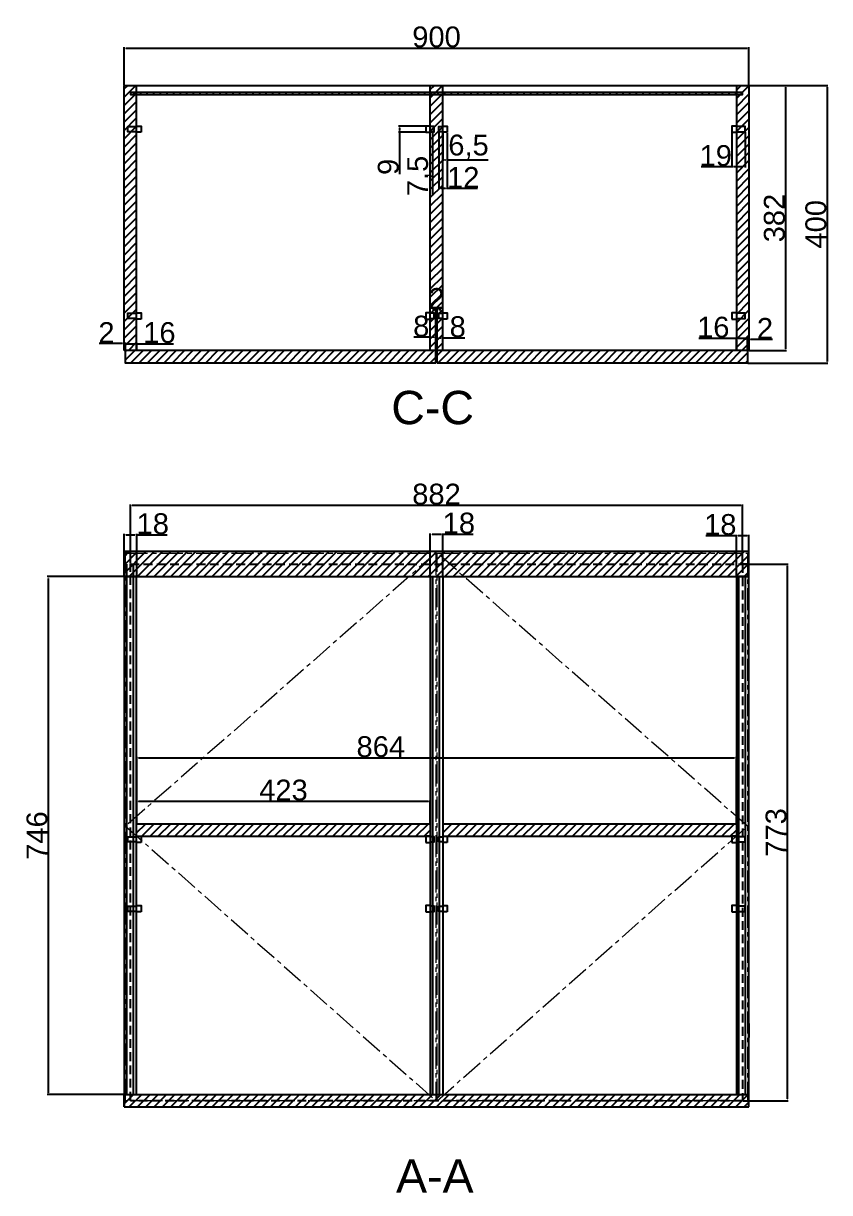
# Model space of a CAD drawing. Header units: millimetres. Extents: x -8279 to 76201, y -81 to 21625.
# Drawn here: x 35169 to 36330, y 7187 to 8871 of the extents above; entities that cross this region are included whole.
import ezdxf

# ---------------------------------------------------------------- set-up
doc = ezdxf.new("R2010")
doc.units = ezdxf.units.MM
doc.linetypes.add('CENTER', pattern=[50.8, 31.75, -6.35, 6.35, -6.35])
doc.linetypes.add('DASHED', pattern=[19.05, 12.7, -6.35])
doc.layers.add('剖面線', color=4, linetype='Continuous')
doc.layers.add('尺寸線', color=3, linetype='Continuous', lineweight=25)
doc.styles.get("Standard").update_dxf_attribs({"font": 'Arial.ttf'})
doc.dimstyles.new('ISO-25', dxfattribs={"dimtxt": 30, "dimasz": 2.5, "dimexe": 1.25, "dimexo": 0.625, "dimtad": 1, "dimtxsty": 'Standard', "dimcen": 2.5, "dimadec": 0, "dimazin": 0, "dimtfac": 1, "dimtmove": 0, "dimatfit": 3, "dimfxl": 1, "dimarcsym": 0})

# ---------------------------------------------------------------- blocks, each defined once
blk = doc.blocks.new('*D143')
at = {"color": 0, "lineweight": -2, "transparency": 16777216}
for p, q in [((35331.8, 7718.8), (35331.8, 7751.8)), ((35334.3, 7750.5), (35752.3, 7750.5)), ((35754.8, 7718.8), (35754.8, 7751.8))]:
    blk.add_line(p, q, dxfattribs=at)
at = {"color": 0, "transparency": 16777216}
for points in [[(35334.3, 7751), (35334.3, 7750.1), (35331.8, 7750.5)], [(35752.3, 7751), (35752.3, 7750.1), (35754.8, 7750.5)]]:
    blk.add_solid(points, dxfattribs=at)
at = {"layer": 'Defpoints', "color": 0, "transparency": 16777216}
for p in [(35754.8, 7750.5), (35331.8, 7718.1), (35754.8, 7718.1)]:
    blk.add_point(p, dxfattribs=at)
at = {"color": 0, "transparency": 16777216, "insert": (35543.3, 7766.5), "char_height": 30, "attachment_point": 5}
blk.add_mtext('423', dxfattribs=at)
blk = doc.blocks.new('*D70')
at = {"color": 0, "lineweight": -2, "transparency": 16777216}
for p, q in [((35322.8, 8092.8), (35322.8, 8178.1)), ((35325.3, 8176.9), (36202.3, 8176.9)), ((36204.8, 8092.8), (36204.8, 8178.1))]:
    blk.add_line(p, q, dxfattribs=at)
at = {"color": 0, "transparency": 16777216}
for points in [[(35325.3, 8177.3), (35325.3, 8176.5), (35322.8, 8176.9)], [(36202.3, 8177.3), (36202.3, 8176.5), (36204.8, 8176.9)]]:
    blk.add_solid(points, dxfattribs=at)
at = {"layer": 'Defpoints', "color": 0, "transparency": 16777216}
for p in [(36204.8, 8176.9), (35322.8, 8092.1), (36204.8, 8092.1)]:
    blk.add_point(p, dxfattribs=at)
at = {"color": 0, "transparency": 16777216, "insert": (35763.8, 8192.8), "char_height": 30, "attachment_point": 5}
blk.add_mtext('882', dxfattribs=at)
blk = doc.blocks.new('*D144')
at = {"color": 0, "lineweight": -2, "transparency": 16777216}
for p, q in [((36205.4, 8092.1), (36270.4, 8092.1)), ((36269.1, 8089.6), (36269.1, 7321.6)), ((36205.4, 7319.1), (36270.4, 7319.1))]:
    blk.add_line(p, q, dxfattribs=at)
at = {"color": 0, "transparency": 16777216}
for points in [[(36268.7, 8089.6), (36269.5, 8089.6), (36269.1, 8092.1)], [(36268.7, 7321.6), (36269.5, 7321.6), (36269.1, 7319.1)]]:
    blk.add_solid(points, dxfattribs=at)
at = {"layer": 'Defpoints', "color": 0, "transparency": 16777216}
for p in [(36204.8, 8092.1), (36204.8, 7319.1), (36269.1, 7319.1)]:
    blk.add_point(p, dxfattribs=at)
at = {"color": 0, "transparency": 16777216, "insert": (36253.1, 7705.6), "char_height": 30, "attachment_point": 5, "rotation": 90}
blk.add_mtext('773', dxfattribs=at)
blk = doc.blocks.new('*D105')
at = {"color": 0, "lineweight": -2, "transparency": 16777216}
for p, q in [((35331.8, 7718.8), (35331.8, 7814.3)), ((35334.3, 7813), (36193.3, 7813)), ((36195.8, 7718.8), (36195.8, 7814.3))]:
    blk.add_line(p, q, dxfattribs=at)
at = {"color": 0, "transparency": 16777216}
for points in [[(35334.3, 7813.5), (35334.3, 7812.6), (35331.8, 7813)], [(36193.3, 7813.5), (36193.3, 7812.6), (36195.8, 7813)]]:
    blk.add_solid(points, dxfattribs=at)
at = {"layer": 'Defpoints', "color": 0, "transparency": 16777216}
for p in [(36195.8, 7813), (35331.8, 7718.1), (36195.8, 7718.1)]:
    blk.add_point(p, dxfattribs=at)
at = {"color": 0, "transparency": 16777216, "insert": (35683.5, 7829), "char_height": 30, "attachment_point": 5}
blk.add_mtext('864', dxfattribs=at)
blk = doc.blocks.new('*D116')
at = {"color": 0, "lineweight": -2, "transparency": 16777216}
for p, q in [((35313.2, 8074.1), (35203, 8074.1)), ((35204.2, 8071.6), (35204.2, 7330.6)), ((35313.2, 7328.1), (35203, 7328.1))]:
    blk.add_line(p, q, dxfattribs=at)
at = {"color": 0, "transparency": 16777216}
for points in [[(35203.8, 8071.6), (35204.6, 8071.6), (35204.2, 8074.1)], [(35203.8, 7330.6), (35204.6, 7330.6), (35204.2, 7328.1)]]:
    blk.add_solid(points, dxfattribs=at)
at = {"layer": 'Defpoints', "color": 0, "transparency": 16777216}
for p in [(35313.8, 8074.1), (35204.2, 7328.1), (35313.8, 7328.1)]:
    blk.add_point(p, dxfattribs=at)
at = {"color": 0, "transparency": 16777216, "insert": (35188.3, 7701.1), "char_height": 30, "attachment_point": 5, "rotation": 90}
blk.add_mtext('746', dxfattribs=at)
blk = doc.blocks.new('*D117')
at = {"color": 0, "lineweight": -2, "transparency": 16777216}
for p, q in [((35313.8, 8074.8), (35313.8, 8135.6)), ((35316.3, 8134.3), (35329.3, 8134.3)), ((35331.8, 8074.8), (35331.8, 8135.6)), ((35331.8, 8134.3), (35375.8, 8134.3))]:
    blk.add_line(p, q, dxfattribs=at)
at = {"color": 0, "transparency": 16777216}
for points in [[(35316.3, 8134.7), (35316.3, 8133.9), (35313.8, 8134.3)], [(35329.3, 8134.7), (35329.3, 8133.9), (35331.8, 8134.3)]]:
    blk.add_solid(points, dxfattribs=at)
at = {"layer": 'Defpoints', "color": 0, "transparency": 16777216}
for p in [(35331.8, 8134.3), (35313.8, 8074.1), (35331.8, 8074.1)]:
    blk.add_point(p, dxfattribs=at)
at = {"color": 0, "transparency": 16777216, "insert": (35355, 8150.2), "char_height": 30, "attachment_point": 5}
blk.add_mtext('18', dxfattribs=at)
blk = doc.blocks.new('*D118')
at = {"color": 0, "lineweight": -2, "transparency": 16777216}
for p, q in [((35754.8, 8074.8), (35754.8, 8136.4)), ((35772.8, 8074.8), (35772.8, 8136.4)), ((35757.3, 8135.2), (35770.3, 8135.2)), ((35772.8, 8135.2), (35816.8, 8135.2))]:
    blk.add_line(p, q, dxfattribs=at)
at = {"color": 0, "transparency": 16777216}
for points in [[(35757.3, 8135.6), (35757.3, 8134.8), (35754.8, 8135.2)], [(35770.3, 8135.6), (35770.3, 8134.8), (35772.8, 8135.2)]]:
    blk.add_solid(points, dxfattribs=at)
at = {"layer": 'Defpoints', "color": 0, "transparency": 16777216}
for p in [(35772.8, 8135.2), (35754.8, 8074.1), (35772.8, 8074.1)]:
    blk.add_point(p, dxfattribs=at)
at = {"color": 0, "transparency": 16777216, "insert": (35796, 8151.1), "char_height": 30, "attachment_point": 5}
blk.add_mtext('18', dxfattribs=at)
blk = doc.blocks.new('*D119')
at = {"color": 0, "lineweight": -2, "transparency": 16777216}
for p, q in [((36195.8, 8133.1), (36151.8, 8133.1)), ((36195.8, 8074.8), (36195.8, 8134.3)), ((36211.3, 8133.1), (36198.3, 8133.1)), ((36213.8, 8074.8), (36213.8, 8134.3))]:
    blk.add_line(p, q, dxfattribs=at)
at = {"color": 0, "transparency": 16777216}
for points in [[(36198.3, 8133.5), (36198.3, 8132.7), (36195.8, 8133.1)], [(36211.3, 8133.5), (36211.3, 8132.7), (36213.8, 8133.1)]]:
    blk.add_solid(points, dxfattribs=at)
at = {"layer": 'Defpoints', "color": 0, "transparency": 16777216}
for p in [(36195.8, 8133.1), (36195.8, 8074.1), (36213.8, 8074.1)]:
    blk.add_point(p, dxfattribs=at)
at = {"color": 0, "transparency": 16777216, "insert": (36172.6, 8149), "char_height": 30, "attachment_point": 5}
blk.add_mtext('18', dxfattribs=at)
blk = doc.blocks.new('*D122')
at = {"color": 0, "lineweight": -2, "transparency": 16777216}
for p, q in [((36214.4, 8781.7), (36327.6, 8781.7)), ((36326.4, 8779.2), (36326.4, 8384.2)), ((36212.4, 8381.7), (36327.6, 8381.7))]:
    blk.add_line(p, q, dxfattribs=at)
at = {"color": 0, "transparency": 16777216}
for points in [[(36326, 8779.2), (36326.8, 8779.2), (36326.4, 8781.7)], [(36326, 8384.2), (36326.8, 8384.2), (36326.4, 8381.7)]]:
    blk.add_solid(points, dxfattribs=at)
at = {"layer": 'Defpoints', "color": 0, "transparency": 16777216}
for p in [(36213.8, 8781.7), (36211.8, 8381.7), (36326.4, 8381.7)]:
    blk.add_point(p, dxfattribs=at)
at = {"color": 0, "transparency": 16777216, "insert": (36310.4, 8581.7), "char_height": 30, "attachment_point": 5, "rotation": 90}
blk.add_mtext('400', dxfattribs=at)
blk = doc.blocks.new('*D123')
at = {"color": 0, "lineweight": -2, "transparency": 16777216}
for p, q in [((36214.4, 8781.7), (36267.8, 8781.7)), ((36266.5, 8779.2), (36266.5, 8402.2)), ((36214.4, 8399.7), (36267.8, 8399.7))]:
    blk.add_line(p, q, dxfattribs=at)
at = {"color": 0, "transparency": 16777216}
for points in [[(36266.1, 8779.2), (36266.9, 8779.2), (36266.5, 8781.7)], [(36266.1, 8402.2), (36266.9, 8402.2), (36266.5, 8399.7)]]:
    blk.add_solid(points, dxfattribs=at)
at = {"layer": 'Defpoints', "color": 0, "transparency": 16777216}
for p in [(36213.8, 8781.7), (36213.8, 8399.7), (36266.5, 8399.7)]:
    blk.add_point(p, dxfattribs=at)
at = {"color": 0, "transparency": 16777216, "insert": (36250.6, 8590.7), "char_height": 30, "attachment_point": 5, "rotation": 90}
blk.add_mtext('382', dxfattribs=at)
blk = doc.blocks.new('*D124')
at = {"color": 0, "lineweight": -2, "transparency": 16777216}
for p, q in [((35313.8, 8782.4), (35313.8, 8836.7)), ((35316.3, 8835.5), (36211.3, 8835.5)), ((36213.8, 8782.4), (36213.8, 8836.7))]:
    blk.add_line(p, q, dxfattribs=at)
at = {"color": 0, "transparency": 16777216}
for points in [[(35316.3, 8835.9), (35316.3, 8835.1), (35313.8, 8835.5)], [(36211.3, 8835.9), (36211.3, 8835.1), (36213.8, 8835.5)]]:
    blk.add_solid(points, dxfattribs=at)
at = {"layer": 'Defpoints', "color": 0, "transparency": 16777216}
for p in [(36213.8, 8835.5), (35313.8, 8781.7), (36213.8, 8781.7)]:
    blk.add_point(p, dxfattribs=at)
at = {"color": 0, "transparency": 16777216, "insert": (35763.8, 8851.4), "char_height": 30, "attachment_point": 5}
blk.add_mtext('900', dxfattribs=at)
blk = doc.blocks.new('*D125')
at = {"color": 0, "lineweight": -2, "transparency": 16777216}
for p, q in [((35311.3, 8410), (35277.7, 8410)), ((35313.8, 8400.4), (35313.8, 8411.3)), ((35315.8, 8410), (35313.8, 8410)), ((35315.8, 8400.4), (35315.8, 8411.3)), ((35318.3, 8410), (35320.8, 8410))]:
    blk.add_line(p, q, dxfattribs=at)
at = {"color": 0, "transparency": 16777216}
for points in [[(35311.3, 8410.5), (35311.3, 8409.6), (35313.8, 8410)], [(35318.3, 8410.5), (35318.3, 8409.6), (35315.8, 8410)]]:
    blk.add_solid(points, dxfattribs=at)
at = {"layer": 'Defpoints', "color": 0, "transparency": 16777216}
for p in [(35313.8, 8410), (35313.8, 8399.7), (35315.8, 8399.7)]:
    blk.add_point(p, dxfattribs=at)
at = {"color": 0, "transparency": 16777216, "insert": (35288.3, 8425.7), "char_height": 30, "attachment_point": 5}
blk.add_mtext('2', dxfattribs=at)
blk = doc.blocks.new('*D69')
at = {"color": 0, "lineweight": -2, "transparency": 16777216}
for p, q in [((35760.3, 8459.1), (35757.8, 8459.1)), ((35762.8, 8400.4), (35762.8, 8460.4)), ((35764.8, 8459.1), (35762.8, 8459.1)), ((35764.8, 8400.4), (35764.8, 8460.4)), ((35767.3, 8459.1), (35769.8, 8459.1))]:
    blk.add_line(p, q, dxfattribs=at)
at = {"color": 0, "transparency": 16777216}
for points in [[(35760.3, 8459.6), (35760.3, 8458.7), (35762.8, 8459.1)], [(35767.3, 8459.6), (35767.3, 8458.7), (35764.8, 8459.1)]]:
    blk.add_solid(points, dxfattribs=at)
at = {"layer": 'Defpoints', "color": 0, "transparency": 16777216}
for p in [(35762.8, 8459.1), (35762.8, 8399.7), (35764.8, 8399.7)]:
    blk.add_point(p, dxfattribs=at)
at = {"color": 0, "transparency": 16777216, "insert": (35763.8, 8474.8), "char_height": 30, "attachment_point": 5}
blk.add_mtext('2', dxfattribs=at)
blk = doc.blocks.new('*D126')
at = {"color": 0, "lineweight": -2, "transparency": 16777216}
for p, q in [((36209.3, 8416), (36206.8, 8416)), ((36211.8, 8400.4), (36211.8, 8417.2)), ((36211.8, 8416), (36213.8, 8416)), ((36213.8, 8400.4), (36213.8, 8417.2)), ((36216.3, 8416), (36247.6, 8416))]:
    blk.add_line(p, q, dxfattribs=at)
at = {"color": 0, "transparency": 16777216}
for points in [[(36209.3, 8416.4), (36209.3, 8415.6), (36211.8, 8416)], [(36216.3, 8416.4), (36216.3, 8415.6), (36213.8, 8416)]]:
    blk.add_solid(points, dxfattribs=at)
at = {"layer": 'Defpoints', "color": 0, "transparency": 16777216}
for p in [(36211.8, 8416), (36211.8, 8399.7), (36213.8, 8399.7)]:
    blk.add_point(p, dxfattribs=at)
at = {"color": 0, "transparency": 16777216, "insert": (36237, 8431.7), "char_height": 30, "attachment_point": 5}
blk.add_mtext('2', dxfattribs=at)
blk = doc.blocks.new('*D127')
at = {"color": 0, "lineweight": -2, "transparency": 16777216}
for p, q in [((36195.8, 8417.3), (36141.8, 8417.3)), ((36195.8, 8400.4), (36195.8, 8418.6)), ((36209.3, 8417.3), (36198.3, 8417.3)), ((36211.8, 8400.4), (36211.8, 8418.6))]:
    blk.add_line(p, q, dxfattribs=at)
at = {"color": 0, "transparency": 16777216}
for points in [[(36198.3, 8417.7), (36198.3, 8416.9), (36195.8, 8417.3)], [(36209.3, 8417.7), (36209.3, 8416.9), (36211.8, 8417.3)]]:
    blk.add_solid(points, dxfattribs=at)
at = {"layer": 'Defpoints', "color": 0, "transparency": 16777216}
for p in [(36211.8, 8417.3), (36195.8, 8399.7), (36211.8, 8399.7)]:
    blk.add_point(p, dxfattribs=at)
at = {"color": 0, "transparency": 16777216, "insert": (36162.5, 8433.3), "char_height": 30, "attachment_point": 5}
blk.add_mtext('16', dxfattribs=at)
blk = doc.blocks.new('*D128')
at = {"color": 0, "lineweight": -2, "transparency": 16777216}
for p, q in [((35315.8, 8400.4), (35315.8, 8410.8)), ((35318.3, 8409.5), (35329.3, 8409.5)), ((35331.8, 8400.4), (35331.8, 8410.8)), ((35331.8, 8409.5), (35385.1, 8409.5))]:
    blk.add_line(p, q, dxfattribs=at)
at = {"color": 0, "transparency": 16777216}
for points in [[(35318.3, 8409.9), (35318.3, 8409.1), (35315.8, 8409.5)], [(35329.3, 8409.9), (35329.3, 8409.1), (35331.8, 8409.5)]]:
    blk.add_solid(points, dxfattribs=at)
at = {"layer": 'Defpoints', "color": 0, "transparency": 16777216}
for p in [(35315.8, 8409.5), (35315.8, 8399.7), (35331.8, 8399.7)]:
    blk.add_point(p, dxfattribs=at)
at = {"color": 0, "transparency": 16777216, "insert": (35364.5, 8425.5), "char_height": 30, "attachment_point": 5}
blk.add_mtext('16', dxfattribs=at)
blk = doc.blocks.new('*D129')
at = {"color": 0, "lineweight": -2, "transparency": 16777216}
for p, q in [((35754.8, 8418.9), (35731.3, 8418.9)), ((35754.8, 8400.4), (35754.8, 8420.1)), ((35760.3, 8418.9), (35757.3, 8418.9)), ((35762.8, 8400.4), (35762.8, 8420.1))]:
    blk.add_line(p, q, dxfattribs=at)
at = {"color": 0, "transparency": 16777216}
for points in [[(35757.3, 8419.3), (35757.3, 8418.5), (35754.8, 8418.9)], [(35760.3, 8419.3), (35760.3, 8418.5), (35762.8, 8418.9)]]:
    blk.add_solid(points, dxfattribs=at)
at = {"layer": 'Defpoints', "color": 0, "transparency": 16777216}
for p in [(35754.8, 8418.9), (35754.8, 8399.7), (35762.8, 8399.7)]:
    blk.add_point(p, dxfattribs=at)
at = {"color": 0, "transparency": 16777216, "insert": (35741.8, 8434.8), "char_height": 30, "attachment_point": 5}
blk.add_mtext('8', dxfattribs=at)
blk = doc.blocks.new('*D130')
at = {"color": 0, "lineweight": -2, "transparency": 16777216}
for p, q in [((35764.8, 8400.4), (35764.8, 8419.3)), ((35767.3, 8418), (35770.3, 8418)), ((35772.8, 8400.4), (35772.8, 8419.3)), ((35772.8, 8418), (35804.8, 8418))]:
    blk.add_line(p, q, dxfattribs=at)
at = {"color": 0, "transparency": 16777216}
for points in [[(35767.3, 8418.5), (35767.3, 8417.6), (35764.8, 8418)], [(35770.3, 8418.5), (35770.3, 8417.6), (35772.8, 8418)]]:
    blk.add_solid(points, dxfattribs=at)
at = {"layer": 'Defpoints', "color": 0, "transparency": 16777216}
for p in [(35764.8, 8418), (35764.8, 8399.7), (35772.8, 8399.7)]:
    blk.add_point(p, dxfattribs=at)
at = {"color": 0, "transparency": 16777216, "insert": (35794.3, 8434), "char_height": 30, "attachment_point": 5}
blk.add_mtext('8', dxfattribs=at)
blk = doc.blocks.new('*D131')
at = {"color": 0, "lineweight": -2, "transparency": 16777216}
for p, q in [((35767.3, 8714.4), (35767.3, 8632.3)), ((35779.3, 8713.6), (35779.3, 8632.3)), ((35769.8, 8633.5), (35776.8, 8633.5)), ((35779.3, 8633.5), (35822.9, 8633.5))]:
    blk.add_line(p, q, dxfattribs=at)
at = {"color": 0, "transparency": 16777216}
for points in [[(35769.8, 8633.9), (35769.8, 8633.1), (35767.3, 8633.5)], [(35776.8, 8633.9), (35776.8, 8633.1), (35779.3, 8633.5)]]:
    blk.add_solid(points, dxfattribs=at)
at = {"layer": 'Defpoints', "color": 0, "transparency": 16777216}
for p in [(35767.3, 8715), (35779.3, 8714.2), (35779.3, 8633.5)]:
    blk.add_point(p, dxfattribs=at)
at = {"color": 0, "transparency": 16777216, "insert": (35802.3, 8649.2), "char_height": 30, "attachment_point": 5}
blk.add_mtext('12', dxfattribs=at)
blk = doc.blocks.new('*D132')
at = {"color": 0, "lineweight": -2, "transparency": 16777216}
for p, q in [((36189.3, 8714.4), (36189.3, 8663.3)), ((36208.3, 8714.4), (36208.3, 8663.3)), ((36189.3, 8664.6), (36145.3, 8664.6)), ((36205.8, 8664.6), (36191.8, 8664.6))]:
    blk.add_line(p, q, dxfattribs=at)
at = {"color": 0, "transparency": 16777216}
for points in [[(36191.8, 8665), (36191.8, 8664.2), (36189.3, 8664.6)], [(36205.8, 8665), (36205.8, 8664.2), (36208.3, 8664.6)]]:
    blk.add_solid(points, dxfattribs=at)
at = {"layer": 'Defpoints', "color": 0, "transparency": 16777216}
for p in [(36189.3, 8715), (36208.3, 8715), (36189.3, 8664.6)]:
    blk.add_point(p, dxfattribs=at)
at = {"color": 0, "transparency": 16777216, "insert": (36166.1, 8680.5), "char_height": 30, "attachment_point": 5}
blk.add_mtext('19', dxfattribs=at)
blk = doc.blocks.new('*D133')
at = {"color": 0, "lineweight": -2, "transparency": 16777216}
for p, q in [((35772.8, 8713.6), (35772.8, 8673.2)), ((35779.3, 8713.6), (35779.3, 8673.2)), ((35775.3, 8674.4), (35776.8, 8674.4)), ((35779.3, 8674.4), (35838, 8674.4))]:
    blk.add_line(p, q, dxfattribs=at)
at = {"color": 0, "transparency": 16777216}
for points in [[(35775.3, 8674.9), (35775.3, 8674), (35772.8, 8674.4)], [(35776.8, 8674.9), (35776.8, 8674), (35779.3, 8674.4)]]:
    blk.add_solid(points, dxfattribs=at)
at = {"layer": 'Defpoints', "color": 0, "transparency": 16777216}
for p in [(35772.8, 8714.2), (35779.3, 8714.2), (35779.3, 8674.4)]:
    blk.add_point(p, dxfattribs=at)
at = {"color": 0, "transparency": 16777216, "insert": (35809.9, 8693.1), "char_height": 30, "attachment_point": 5}
blk.add_mtext('6,5', dxfattribs=at)
blk = doc.blocks.new('*D100')
at = {"color": 0, "lineweight": -2, "transparency": 16777216}
for p, q in [((35747.7, 8723.2), (35709.1, 8723.2)), ((35747.7, 8714.2), (35709.1, 8714.2)), ((35710.3, 8720.7), (35710.3, 8716.7)), ((35710.3, 8714.2), (35710.3, 8653.9))]:
    blk.add_line(p, q, dxfattribs=at)
at = {"color": 0, "transparency": 16777216}
for points in [[(35709.9, 8720.7), (35710.8, 8720.7), (35710.3, 8723.2)], [(35709.9, 8716.7), (35710.8, 8716.7), (35710.3, 8714.2)]]:
    blk.add_solid(points, dxfattribs=at)
at = {"layer": 'Defpoints', "color": 0, "transparency": 16777216}
for p in [(35710.3, 8714.2), (35748.3, 8723.2), (35748.3, 8714.2)]:
    blk.add_point(p, dxfattribs=at)
at = {"color": 0, "transparency": 16777216, "insert": (35694.4, 8664.4), "char_height": 30, "attachment_point": 5, "rotation": 90}
blk.add_mtext('9', dxfattribs=at)
blk = doc.blocks.new('*D101')
at = {"color": 0, "lineweight": -2, "transparency": 16777216}
for p, q in [((35759.7, 8722.5), (35756.6, 8722.5)), ((35759.7, 8715), (35756.6, 8715)), ((35757.9, 8720), (35757.9, 8717.5)), ((35757.9, 8715), (35757.9, 8623.3))]:
    blk.add_line(p, q, dxfattribs=at)
at = {"color": 0, "transparency": 16777216}
for points in [[(35757.5, 8720), (35758.3, 8720), (35757.9, 8722.5)], [(35757.5, 8717.5), (35758.3, 8717.5), (35757.9, 8715)]]:
    blk.add_solid(points, dxfattribs=at)
at = {"layer": 'Defpoints', "color": 0, "transparency": 16777216}
for p in [(35757.9, 8715), (35760.3, 8722.5), (35760.3, 8715)]:
    blk.add_point(p, dxfattribs=at)
at = {"color": 0, "transparency": 16777216, "insert": (35739.3, 8651.3), "char_height": 30, "attachment_point": 5, "rotation": 90}
blk.add_mtext('7,5', dxfattribs=at)

msp = doc.modelspace()

# ---------------------------------------------------------------- hatches: boundary and pattern name
at = {"layer": '剖面線'}
h = msp.add_hatch(dxfattribs=at)
h.set_pattern_fill('ANSI31', color=256, scale=67.708169)
h.set_pattern_definition([(45, (33286.434, 4128.05), (-5.984613, 5.984613), [])])
h.paths.add_polyline_path([(35331.791, 8781.744), (35313.791, 8781.744), (35313.791, 8399.744), (35331.791, 8399.744)])
h = msp.add_hatch(dxfattribs=at)
h.set_pattern_fill('ANSI31', color=256, scale=67.708169)
h.set_pattern_definition([(45, (33730.915, 4130.721), (-5.984613, 5.984613), [])])
h.paths.add_polyline_path([(35772.791, 8781.744), (35754.791, 8781.744), (35754.791, 8399.744), (35772.791, 8399.744)])
h = msp.add_hatch(dxfattribs=at)
h.set_pattern_fill('ANSI31', color=256, scale=67.708169)
h.set_pattern_definition([(45, (34172.875, 4130.873), (-5.984613, 5.984613), [])])
h.paths.add_polyline_path([(36213.791, 8781.744), (36195.791, 8781.744), (36195.791, 8399.744), (36213.791, 8399.744)])
h = msp.add_hatch(dxfattribs=at)
h.set_pattern_fill('ANSI31', color=256, scale=3, angle=45)
h.set_pattern_definition([(90, (25669.713, 9940.637), (-9.525, 4e-15), [])])
h.paths.add_polyline_path([(36204.791, 8768.744), (36204.791, 8771.744), (35322.794, 8771.744), (35322.794, 8768.744)])
h = msp.add_hatch(dxfattribs=at)
h.set_pattern_fill('ANSI31', color=256, scale=67.708169)
h.set_pattern_definition([(45, (33292.875, 4113.315), (-5.984613, 5.984613), [])])
h.paths.add_polyline_path([(36211.791, 8399.744), (35315.791, 8399.744), (35315.791, 8381.744), (36211.791, 8381.744)])
h = msp.add_hatch(dxfattribs=at)
h.set_pattern_fill('ANSI31', color=256, scale=67.708169)
h.set_pattern_definition([(45, (33290.875, 3805.704), (-5.984613, 5.984613), [])])
h.paths.add_polyline_path([(36213.791, 8110.133), (35313.791, 8110.133), (35313.791, 8074.133), (36213.791, 8074.133)])
h = msp.add_hatch(dxfattribs=at)
h.set_pattern_fill('ANSI31', color=256, scale=3, angle=45)
h.set_pattern_definition([(90, (34117.398, -2113.069), (-9.525, 2e-15), [])])
h.paths.add_polyline_path([(35331.791, 8092.133), (35313.791, 8092.133), (35313.791, 7328.141), (35331.791, 7328.133)])
h = msp.add_hatch(dxfattribs=at)
h.set_pattern_fill('ANSI31', color=256, scale=3, angle=45)
h.set_pattern_definition([(90, (34558.398, -2113.069), (-9.525, 2e-15), [])])
h.paths.add_polyline_path([(35772.791, 8074.133), (35754.791, 8074.133), (35754.791, 7328.141), (35772.791, 7328.133)])
h = msp.add_hatch(dxfattribs=at)
h.set_pattern_fill('ANSI31', color=256, scale=3, angle=45)
h.set_pattern_definition([(90, (34999.398, -2113.069), (-9.525, 2e-15), [])])
h.paths.add_polyline_path([(36213.791, 8074.133), (36195.791, 8074.133), (36195.791, 7328.141), (36213.791, 7328.133)])
h = msp.add_hatch(dxfattribs=at)
h.set_pattern_fill('ANSI31', color=256, scale=67.708169)
h.set_pattern_definition([(45, (33308.875, 3431.704), (-5.984613, 5.984613), [])])
h.paths.add_polyline_path([(35754.791, 7718.133), (35331.791, 7718.133), (35331.791, 7700.133), (35754.791, 7700.133)])
h = msp.add_hatch(dxfattribs=at)
h.set_pattern_fill('ANSI31', color=256, scale=67.708169)
h.set_pattern_definition([(45, (33749.875, 3431.704), (-5.984613, 5.984613), [])])
h.paths.add_polyline_path([(36195.791, 7718.133), (35772.791, 7718.133), (35772.791, 7700.133), (36195.791, 7700.133)])
h = msp.add_hatch(dxfattribs=at)
h.set_pattern_fill('ANSI31', color=256, scale=67.708169)
h.set_pattern_definition([(45, (33290.875, 3041.704), (-5.984613, 5.984613), [])])
h.paths.add_polyline_path([(36213.791, 7328.133), (35313.791, 7328.133), (35313.791, 7310.133), (36213.791, 7310.133)])

# ---------------------------------------------------------------- linework, layer by layer
for p, q in [((35754.791, 8399.744), (35754.791, 8781.744)), ((35772.791, 8399.744), (35772.791, 8781.744)), ((36213.791, 8399.744), (35313.791, 8399.744)), ((35762.791, 8381.744), (35762.791, 8399.744)), ((35764.791, 8381.744), (35764.791, 8399.744)), ((35754.791, 8074.133), (35754.791, 7328.133)), ((35772.791, 8074.133), (35772.791, 7328.133)), ((36213.791, 8074.133), (36195.791, 8074.133)), ((36195.791, 8074.133), (36195.791, 7328.133)), ((36213.791, 7310.133), (36213.791, 8074.133)), ((35331.791, 7718.133), (35754.791, 7718.133)), ((35772.791, 7718.133), (36195.791, 7718.133)), ((35331.791, 7700.133), (35754.791, 7700.133)), ((35772.791, 7700.133), (36195.791, 7700.133)), ((35313.791, 7310.133), (35313.791, 7329.204)), ((35313.791, 7328.133), (35313.791, 7310.133)), ((35313.791, 7328.133), (36213.791, 7328.133)), ((35313.791, 7310.133), (36213.791, 7310.133)), ((35773.791, 7310.133), (36193.791, 7310.133))]:
    msp.add_line(p, q)
at = {"linetype": 'DASHED'}
for p, q in [((35313.791, 8110.133), (35323.791, 8110.133)), ((35313.791, 8110.133), (35313.791, 8100.133)), ((36213.791, 8110.133), (36203.791, 8110.133))]:
    msp.add_line(p, q, dxfattribs=at)
at = {"color": 40, "linetype": 'CENTER', "lineweight": 5, "true_color": 0xf8d731}
for p, q in [((35762.791, 8108.133), (35315.791, 7714.633)), ((36211.791, 7714.633), (35764.791, 8108.133)), ((35315.791, 7714.633), (35762.791, 7319.133)), ((35764.791, 7319.133), (36211.791, 7714.633))]:
    msp.add_line(p, q, dxfattribs=at)
at = {"color": 3}
msp.add_line((36213.791, 8092.133), (36204.791, 8092.133), dxfattribs=at)
at = {"color": 5, "linetype": 'DASHED'}
msp.add_line((36204.791, 7319.133), (35322.791, 7319.133), dxfattribs=at)
for points in [[(35313.791, 8399.744), (35313.791, 8781.744), (36213.791, 8781.744), (36213.791, 8399.744)], [(35331.791, 8399.744), (35331.791, 8781.744)], [(36195.791, 8781.744), (36195.791, 8399.744)], [(35762.791, 8381.744), (35315.791, 8381.744), (35315.791, 8399.744)], [(36211.791, 8399.744), (36211.791, 8381.744), (35764.791, 8381.744)], [(35331.791, 7328.152), (35331.791, 8074.133), (35313.791, 8074.133), (35313.791, 7329.204)], [(36213.791, 7430.133), (36213.791, 7410.133)]]:
    msp.add_lwpolyline(points)
for points in [[(36204.791, 8771.744), (35322.791, 8771.744), (35322.791, 8768.744), (36204.791, 8768.744)], [(36213.791, 8110.133), (35313.791, 8110.133), (35313.791, 8074.133), (36213.791, 8074.133)]]:
    msp.add_lwpolyline(points, close=True)
at = {"color": 1}
for points in [[(35338.291, 8714.244), (35331.791, 8714.244), (35331.791, 8714.994), (35319.291, 8714.994), (35319.291, 8722.494), (35331.791, 8722.494), (35331.791, 8723.244), (35338.291, 8723.244)], [(35748.291, 8714.244), (35754.791, 8714.244), (35754.791, 8714.994), (35760.291, 8714.994), (35760.291, 8722.494), (35754.791, 8722.494), (35754.791, 8723.244), (35748.291, 8723.244)], [(35779.291, 8714.244), (35772.791, 8714.244), (35772.791, 8714.994), (35767.291, 8714.994), (35767.291, 8722.494), (35772.791, 8722.494), (35772.791, 8723.244), (35779.291, 8723.244)], [(36189.291, 8714.244), (36195.791, 8714.244), (36195.791, 8714.994), (36208.291, 8714.994), (36208.291, 8722.494), (36195.791, 8722.494), (36195.791, 8723.244), (36189.291, 8723.244)], [(35338.291, 8445.243), (35331.791, 8445.243), (35331.791, 8445.993), (35319.291, 8445.993), (35319.291, 8453.493), (35331.791, 8453.493), (35331.791, 8454.243), (35338.291, 8454.243)], [(35748.291, 8445.243), (35754.791, 8445.243), (35754.791, 8445.993), (35760.291, 8445.993), (35760.291, 8453.493), (35754.791, 8453.493), (35754.791, 8454.243), (35748.291, 8454.243)], [(35779.291, 8445.243), (35772.791, 8445.243), (35772.791, 8445.993), (35767.291, 8445.993), (35767.291, 8453.493), (35772.791, 8453.493), (35772.791, 8454.243), (35779.291, 8454.243)], [(36189.291, 8445.243), (36195.791, 8445.243), (36195.791, 8445.993), (36208.291, 8445.993), (36208.291, 8453.493), (36195.791, 8453.493), (36195.791, 8454.243), (36189.291, 8454.243)], [(35338.291, 7691.133), (35331.791, 7691.133), (35331.791, 7691.883), (35319.291, 7691.883), (35319.291, 7699.383), (35331.791, 7699.383), (35331.791, 7700.133), (35338.291, 7700.133)], [(35748.291, 7691.133), (35754.791, 7691.133), (35754.791, 7691.883), (35760.291, 7691.883), (35760.291, 7699.383), (35754.791, 7699.383), (35754.791, 7700.133), (35748.291, 7700.133)], [(35779.291, 7691.133), (35772.791, 7691.133), (35772.791, 7691.883), (35767.291, 7691.883), (35767.291, 7699.383), (35772.791, 7699.383), (35772.791, 7700.133), (35779.291, 7700.133)], [(36189.291, 7691.133), (36195.791, 7691.133), (36195.791, 7691.883), (36208.291, 7691.883), (36208.291, 7699.383), (36195.791, 7699.383), (36195.791, 7700.133), (36189.291, 7700.133)], [(35338.291, 7591.133), (35331.791, 7591.133), (35331.791, 7591.883), (35319.291, 7591.883), (35319.291, 7599.383), (35331.791, 7599.383), (35331.791, 7600.133), (35338.291, 7600.133)], [(35748.291, 7591.133), (35754.791, 7591.133), (35754.791, 7591.883), (35760.291, 7591.883), (35760.291, 7599.383), (35754.791, 7599.383), (35754.791, 7600.133), (35748.291, 7600.133)], [(35779.291, 7591.133), (35772.791, 7591.133), (35772.791, 7591.883), (35767.291, 7591.883), (35767.291, 7599.383), (35772.791, 7599.383), (35772.791, 7600.133), (35779.291, 7600.133)], [(36189.291, 7591.133), (36195.791, 7591.133), (36195.791, 7591.883), (36208.291, 7591.883), (36208.291, 7599.383), (36195.791, 7599.383), (36195.791, 7600.133), (36189.291, 7600.133)]]:
    msp.add_lwpolyline(points, close=True, dxfattribs=at)
at = {"color": 40, "linetype": 'CENTER', "lineweight": 5, "true_color": 0xf8d731}
for points in [[(35762.791, 8108.133), (35762.791, 7319.133), (35315.791, 7319.133), (35315.791, 8108.133), (35762.791, 8108.133)], [(36211.791, 8108.133), (36211.791, 7319.133), (35764.791, 7319.133), (35764.791, 8108.133), (36211.791, 8108.133)]]:
    msp.add_lwpolyline(points, dxfattribs=at)
at = {"color": 5, "linetype": 'DASHED'}
msp.add_lwpolyline([(35322.791, 7319.133), (35322.791, 8092.133), (36204.791, 8092.133), (36204.791, 7319.133)], dxfattribs=at)

# ---------------------------------------------------------------- texts
at = {"layer": '尺寸線', "char_height": 48, "attachment_point": 9}
for s, insert in [('C-C', (35817.809, 8293.027)), ('A-A', (35817.232, 7186.737))]:
    msp.add_mtext_dynamic_manual_height_columns(s, width=27.53223, gutter_width=3, heights=[0], dxfattribs=dict(at, insert=insert))

# ---------------------------------------------------------------- dimensions: what is measured, and where the dimension line sits
at = {"color": 3}
for base, p1, p2, picture, middle in [((36213.791, 8835.49), (35313.791, 8781.744), (36213.791, 8781.744), '*D124', (35763.791, 8835.49)), ((35762.791, 8459.15), (35764.791, 8399.744), (35762.791, 8399.744), '*D69', (35763.791, 8459.15)), ((35313.791, 8410.035), (35315.791, 8399.744), (35313.791, 8399.744), '*D125', (35288.295, 8410.035)), ((35315.791, 8409.523), (35331.791, 8399.744), (35315.791, 8399.744), '*D128', (35364.454, 8409.523)), ((35754.791, 8418.886), (35762.791, 8399.744), (35754.791, 8399.744), '*D129', (35741.782, 8418.886)), ((35764.791, 8418.048), (35772.791, 8399.744), (35764.791, 8399.744), '*D130', (35794.274, 8418.048)), ((36211.791, 8417.321), (36195.791, 8399.744), (36211.791, 8399.744), '*D127', (36162.48, 8417.321)), ((36211.791, 8415.996), (36213.791, 8399.744), (36211.791, 8399.744), '*D126', (36237.05, 8415.996)), ((36195.791, 7813.049), (35331.791, 7718.133), (36195.791, 7718.133), '*D105', (35683.488, 7813.049))]:
    dim = msp.add_linear_dim(base=base, p1=p1, p2=p2, dimstyle='ISO-25', dxfattribs=at)
    dim.commit()
    dim.dimension.update_dxf_attribs({"geometry": picture, "text_midpoint": middle, "dimtype": 160})
for base, p1, p2, picture, middle in [((36326.384, 8381.744), (36213.791, 8781.744), (36211.791, 8381.744), '*D122', (36310.442, 8581.744)), ((36266.503, 8399.744), (36213.791, 8781.744), (36213.791, 8399.744), '*D123', (36250.55, 8590.744)), ((35204.219, 7328.133), (35313.791, 8074.133), (35313.791, 7328.133), '*D116', (35188.277, 7701.133))]:
    dim = msp.add_linear_dim(base=base, p1=p1, p2=p2, angle=90, dimstyle='ISO-25', dxfattribs=at)
    dim.commit()
    dim.dimension.update_dxf_attribs({"geometry": picture, "text_midpoint": middle})
at = {"color": 1}
for base, p1, p2, picture, middle in [((35710.35, 8714.244), (35748.291, 8723.244), (35748.291, 8714.244), '*D100', (35710.35, 8664.411)), ((35757.893, 8714.994), (35760.291, 8722.494), (35760.291, 8714.994), '*D101', (35757.893, 8651.262))]:
    dim = msp.add_linear_dim(base=base, p1=p1, p2=p2, angle=90, dimstyle='ISO-25', dxfattribs=at)
    dim.commit()
    dim.dimension.update_dxf_attribs({"geometry": picture, "text_midpoint": middle, "dimtype": 160})
dim = msp.add_linear_dim(base=(35779.291, 8633.523), p1=(35767.291, 8714.994), p2=(35779.291, 8714.244), dimstyle='ISO-25', dxfattribs=at)
dim.commit()
dim.dimension.update_dxf_attribs({"geometry": '*D131', "text_midpoint": (35802.337, 8633.523), "dimtype": 160})
for base, p1, p2, picture, middle in [((35779.291, 8674.436), (35772.791, 8714.244), (35779.291, 8714.244), '*D133', (35809.919, 8693.09)), ((36189.291, 8664.578), (36208.291, 8714.994), (36189.291, 8714.994), '*D132', (36166.06, 8680.52))]:
    dim = msp.add_linear_dim(base=base, p1=p1, p2=p2, dimstyle='ISO-25', dxfattribs=at)
    dim.commit()
    dim.dimension.update_dxf_attribs({"geometry": picture, "text_midpoint": middle})
at = {"color": 5}
dim = msp.add_linear_dim(base=(36204.791, 8176.877), p1=(35322.791, 8092.133), p2=(36204.791, 8092.133), dimstyle='ISO-25', dxfattribs=at)
dim.commit()
dim.dimension.update_dxf_attribs({"geometry": '*D70', "text_midpoint": (35763.791, 8176.877), "dimtype": 160})
at = {"color": 3}
for base, p1, p2, picture, middle in [((35331.791, 8134.307), (35313.791, 8074.133), (35331.791, 8074.133), '*D117', (35355.022, 8150.25)), ((35772.791, 8135.189), (35754.791, 8074.133), (35772.791, 8074.133), '*D118', (35796.022, 8151.131)), ((36195.791, 8133.09), (36213.791, 8074.133), (36195.791, 8074.133), '*D119', (36172.56, 8149.033)), ((35754.791, 7750.547), (35331.791, 7718.133), (35754.791, 7718.133), '*D143', (35543.291, 7766.499))]:
    dim = msp.add_linear_dim(base=base, p1=p1, p2=p2, dimstyle='ISO-25', dxfattribs=at)
    dim.commit()
    dim.dimension.update_dxf_attribs({"geometry": picture, "text_midpoint": middle})
at = {"color": 5}
dim = msp.add_linear_dim(base=(36269.101, 7319.133), p1=(36204.791, 8092.133), p2=(36204.791, 7319.133), angle=90, dimstyle='ISO-25', dxfattribs=at)
dim.commit()
dim.dimension.update_dxf_attribs({"geometry": '*D144', "text_midpoint": (36269.101, 7705.633), "dimtype": 160})

doc.saveas('drawing.dxf')
